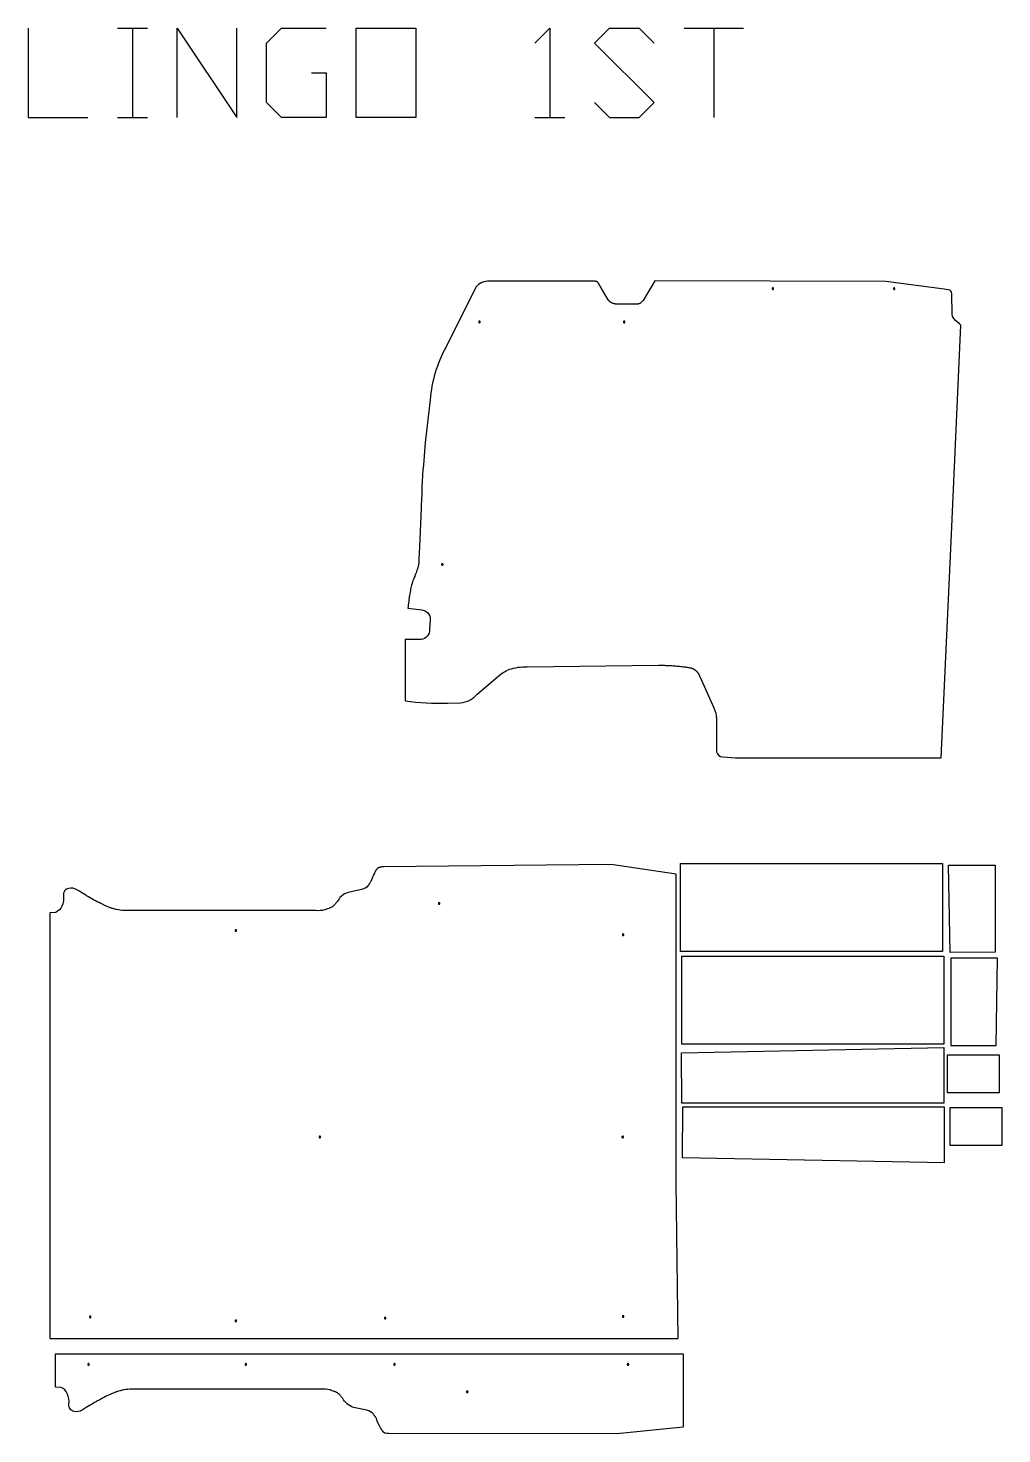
# Model space of a CAD drawing. Extents: x -2064 to 2437, y -1663 to 4851.
# Drawn here: x -52 to 2437, y 1258 to 4851 of the extents above; entities that cross this region are included whole.
import ezdxf

# ---------------------------------------------------------------- set-up
doc = ezdxf.new("R2010")
doc.units = 0
doc.layers.add('Default_Layer', color=1, linetype='CONTINUOUS')

msp = doc.modelspace()

# ---------------------------------------------------------------- linework, layer by layer
at = {"layer": 'Default_Layer'}
for points in [[(-52.3, 4851.5), (-52.3, 4622.9), (100.1, 4622.9)], [(176.3, 4851.5), (252.5, 4851.5)], [(214.4, 4851.5), (214.4, 4622.9)], [(328.7, 4622.9), (328.7, 4851.5), (481.1, 4622.9), (481.1, 4851.5)], [(671.6, 4737.2), (709.7, 4737.2), (709.7, 4622.9), (595.4, 4622.9), (557.3, 4661), (557.3, 4813.4), (595.4, 4851.5), (709.7, 4851.5)], [(1243.1, 4813.4), (1281.2, 4851.5), (1281.2, 4622.9)], [(1395.5, 4661), (1433.6, 4622.9), (1509.8, 4622.9), (1547.9, 4661), (1395.5, 4813.4), (1433.6, 4851.5), (1509.8, 4851.5), (1547.9, 4813.4)], [(1624.1, 4851.5), (1776.5, 4851.5)], [(1700.3, 4851.5), (1700.3, 4622.9)], [(176.3, 4622.9), (252.5, 4622.9)], [(1243.1, 4622.9), (1319.3, 4622.9)], [(972.9, 3351.8), (973.2, 3351.4), (973.2, 3351.1)], [(1182.8, 3214), (1188, 3215.3)], [(1600.2, 2689.7), (1600.2, 2689.6)]]:
    msp.add_lwpolyline(points, dxfattribs=at)
for points in [[(785.9, 4622.9), (785.9, 4851.5), (938.3, 4851.5), (938.3, 4622.9), (785.9, 4622.9)], [(1849.2, 4185.4), (1849.3, 4185.2), (1849.3, 4185), (1849.3, 4184.8), (1849.4, 4184.6), (1849.5, 4184.5), (1849.6, 4184.3), (1849.7, 4184.1), (1849.8, 4184), (1850, 4183.9), (1850.1, 4183.8), (1850.3, 4183.7), (1850.5, 4183.6), (1850.6, 4183.5), (1850.8, 4183.4), (1851, 4183.4), (1851.2, 4183.4), (1851.4, 4183.4), (1851.6, 4183.4), (1851.8, 4183.5), (1852, 4183.6), (1852.2, 4183.7), (1852.4, 4183.8), (1852.5, 4183.9), (1852.7, 4184), (1852.8, 4184.1), (1852.9, 4184.3), (1853, 4184.5), (1853.1, 4184.6), (1853.2, 4184.8), (1853.2, 4185), (1853.2, 4185.2), (1853.2, 4185.4), (1853.2, 4185.6), (1853.2, 4185.8), (1853.2, 4186), (1853.1, 4186.2), (1853, 4186.4), (1852.9, 4186.5), (1852.8, 4186.7), (1852.7, 4186.8), (1852.5, 4187), (1852.4, 4187.1), (1852.2, 4187.2), (1852, 4187.3), (1851.8, 4187.3), (1851.6, 4187.4), (1851.4, 4187.4), (1851.2, 4187.4), (1851, 4187.4), (1850.8, 4187.4), (1850.6, 4187.3), (1850.5, 4187.3), (1850.3, 4187.2), (1850.1, 4187.1), (1850, 4187), (1849.8, 4186.8), (1849.7, 4186.7), (1849.6, 4186.5), (1849.5, 4186.4), (1849.4, 4186.2), (1849.3, 4186), (1849.3, 4185.8), (1849.3, 4185.6), (1849.2, 4185.4)], [(2159.2, 4185.4), (2159.3, 4185.2), (2159.3, 4185), (2159.3, 4184.8), (2159.4, 4184.6), (2159.5, 4184.5), (2159.6, 4184.3), (2159.7, 4184.1), (2159.8, 4184), (2160, 4183.9), (2160.1, 4183.8), (2160.3, 4183.7), (2160.5, 4183.6), (2160.6, 4183.5), (2160.8, 4183.4), (2161, 4183.4), (2161.2, 4183.4), (2161.4, 4183.4), (2161.6, 4183.4), (2161.8, 4183.5), (2162, 4183.6), (2162.2, 4183.7), (2162.4, 4183.8), (2162.5, 4183.9), (2162.7, 4184), (2162.8, 4184.1), (2162.9, 4184.3), (2163, 4184.5), (2163.1, 4184.6), (2163.2, 4184.8), (2163.2, 4185), (2163.2, 4185.2), (2163.2, 4185.4), (2163.2, 4185.6), (2163.2, 4185.8), (2163.2, 4186), (2163.1, 4186.2), (2163, 4186.4), (2162.9, 4186.5), (2162.8, 4186.7), (2162.7, 4186.8), (2162.5, 4187), (2162.4, 4187.1), (2162.2, 4187.2), (2162, 4187.3), (2161.8, 4187.3), (2161.6, 4187.4), (2161.4, 4187.4), (2161.2, 4187.4), (2161, 4187.4), (2160.8, 4187.4), (2160.6, 4187.3), (2160.5, 4187.3), (2160.3, 4187.2), (2160.1, 4187.1), (2160, 4187), (2159.8, 4186.8), (2159.7, 4186.7), (2159.6, 4186.5), (2159.5, 4186.4), (2159.4, 4186.2), (2159.3, 4186), (2159.3, 4185.8), (2159.3, 4185.6), (2159.2, 4185.4)], [(1099.2, 4100.4), (1099.3, 4100.2), (1099.3, 4100), (1099.3, 4099.8), (1099.4, 4099.6), (1099.5, 4099.5), (1099.6, 4099.3), (1099.7, 4099.1), (1099.8, 4099), (1100, 4098.9), (1100.1, 4098.8), (1100.3, 4098.7), (1100.5, 4098.6), (1100.6, 4098.5), (1100.8, 4098.4), (1101, 4098.4), (1101.2, 4098.4), (1101.4, 4098.4), (1101.6, 4098.4), (1101.8, 4098.5), (1102, 4098.6), (1102.2, 4098.7), (1102.4, 4098.8), (1102.5, 4098.9), (1102.7, 4099), (1102.8, 4099.1), (1102.9, 4099.3), (1103, 4099.5), (1103.1, 4099.6), (1103.2, 4099.8), (1103.2, 4100), (1103.2, 4100.2), (1103.2, 4100.4), (1103.2, 4100.6), (1103.2, 4100.8), (1103.2, 4101), (1103.1, 4101.2), (1103, 4101.4), (1102.9, 4101.5), (1102.8, 4101.7), (1102.7, 4101.8), (1102.5, 4102), (1102.4, 4102.1), (1102.2, 4102.2), (1102, 4102.3), (1101.8, 4102.3), (1101.6, 4102.4), (1101.4, 4102.4), (1101.2, 4102.4), (1101, 4102.4), (1100.8, 4102.4), (1100.6, 4102.3), (1100.5, 4102.3), (1100.3, 4102.2), (1100.1, 4102.1), (1100, 4102), (1099.8, 4101.8), (1099.7, 4101.7), (1099.6, 4101.5), (1099.5, 4101.4), (1099.4, 4101.2), (1099.3, 4101), (1099.3, 4100.8), (1099.3, 4100.6), (1099.2, 4100.4)], [(1469.2, 4100.4), (1469.3, 4100.2), (1469.3, 4100), (1469.3, 4099.8), (1469.4, 4099.6), (1469.5, 4099.5), (1469.6, 4099.3), (1469.7, 4099.1), (1469.8, 4099), (1470, 4098.9), (1470.1, 4098.8), (1470.3, 4098.7), (1470.5, 4098.6), (1470.6, 4098.5), (1470.8, 4098.4), (1471, 4098.4), (1471.2, 4098.4), (1471.4, 4098.4), (1471.6, 4098.4), (1471.8, 4098.5), (1472, 4098.6), (1472.2, 4098.7), (1472.4, 4098.8), (1472.5, 4098.9), (1472.7, 4099), (1472.8, 4099.1), (1472.9, 4099.3), (1473, 4099.5), (1473.1, 4099.6), (1473.2, 4099.8), (1473.2, 4100), (1473.2, 4100.2), (1473.2, 4100.4), (1473.2, 4100.6), (1473.2, 4100.8), (1473.2, 4101), (1473.1, 4101.2), (1473, 4101.4), (1472.9, 4101.5), (1472.8, 4101.7), (1472.7, 4101.8), (1472.5, 4102), (1472.4, 4102.1), (1472.2, 4102.2), (1472, 4102.3), (1471.8, 4102.3), (1471.6, 4102.4), (1471.4, 4102.4), (1471.2, 4102.4), (1471, 4102.4), (1470.8, 4102.4), (1470.6, 4102.3), (1470.5, 4102.3), (1470.3, 4102.2), (1470.1, 4102.1), (1470, 4102), (1469.8, 4101.8), (1469.7, 4101.7), (1469.6, 4101.5), (1469.5, 4101.4), (1469.4, 4101.2), (1469.3, 4101), (1469.3, 4100.8), (1469.3, 4100.6), (1469.2, 4100.4)], [(1004.2, 3480.4), (1004.3, 3480.2), (1004.3, 3480), (1004.3, 3479.8), (1004.4, 3479.6), (1004.5, 3479.5), (1004.6, 3479.3), (1004.7, 3479.1), (1004.8, 3479), (1005, 3478.9), (1005.1, 3478.8), (1005.3, 3478.7), (1005.5, 3478.6), (1005.6, 3478.5), (1005.8, 3478.4), (1006, 3478.4), (1006.2, 3478.4), (1006.4, 3478.4), (1006.6, 3478.4), (1006.8, 3478.5), (1007, 3478.6), (1007.2, 3478.7), (1007.4, 3478.8), (1007.5, 3478.9), (1007.7, 3479), (1007.8, 3479.1), (1007.9, 3479.3), (1008, 3479.5), (1008.1, 3479.6), (1008.2, 3479.8), (1008.2, 3480), (1008.2, 3480.2), (1008.2, 3480.4), (1008.2, 3480.6), (1008.2, 3480.8), (1008.2, 3481), (1008.1, 3481.2), (1008, 3481.4), (1007.9, 3481.5), (1007.8, 3481.7), (1007.7, 3481.8), (1007.5, 3482), (1007.4, 3482.1), (1007.2, 3482.2), (1007, 3482.3), (1006.8, 3482.3), (1006.6, 3482.4), (1006.4, 3482.4), (1006.2, 3482.4), (1006, 3482.4), (1005.8, 3482.4), (1005.6, 3482.3), (1005.5, 3482.3), (1005.3, 3482.2), (1005.1, 3482.1), (1005, 3482), (1004.8, 3481.8), (1004.7, 3481.7), (1004.6, 3481.5), (1004.5, 3481.4), (1004.4, 3481.2), (1004.3, 3481), (1004.3, 3480.8), (1004.3, 3480.6), (1004.2, 3480.4)], [(1614.9, 2490.7), (1614.9, 2715.7), (2284.9, 2715.7), (2284.9, 2490.7), (1614.9, 2490.7)], [(2304.2, 2488.8), (2300.3, 2712), (2419.3, 2712), (2419.3, 2489), (2304.2, 2488.8)], [(996.5, 2613.9), (996.5, 2613.7), (996.5, 2613.5), (996.5, 2613.3), (996.6, 2613.2), (996.7, 2613), (996.8, 2612.8), (996.9, 2612.7), (997, 2612.5), (997.2, 2612.4), (997.3, 2612.3), (997.5, 2612.2), (997.7, 2612.1), (997.9, 2612), (998, 2612), (998.2, 2611.9), (998.5, 2611.9), (998.7, 2611.9), (998.9, 2612), (999, 2612), (999.2, 2612.1), (999.4, 2612.2), (999.6, 2612.3), (999.7, 2612.4), (999.9, 2612.5), (1000, 2612.7), (1000.1, 2612.8), (1000.2, 2613), (1000.3, 2613.2), (1000.4, 2613.3), (1000.4, 2613.5), (1000.4, 2613.7), (1000.5, 2613.9), (1000.4, 2614.1), (1000.4, 2614.3), (1000.4, 2614.5), (1000.3, 2614.7), (1000.2, 2614.9), (1000.1, 2615.1), (1000, 2615.2), (999.9, 2615.4), (999.7, 2615.5), (999.6, 2615.6), (999.4, 2615.7), (999.2, 2615.8), (999, 2615.8), (998.9, 2615.9), (998.7, 2615.9), (998.5, 2615.9), (998.2, 2615.9), (998, 2615.9), (997.9, 2615.8), (997.7, 2615.8), (997.5, 2615.7), (997.3, 2615.6), (997.2, 2615.5), (997, 2615.4), (996.9, 2615.2), (996.8, 2615.1), (996.7, 2614.9), (996.6, 2614.7), (996.5, 2614.5), (996.5, 2614.3), (996.5, 2614.1), (996.5, 2613.9)], [(476.5, 2544.9), (476.5, 2544.7), (476.5, 2544.5), (476.5, 2544.3), (476.6, 2544.2), (476.7, 2544), (476.8, 2543.8), (476.9, 2543.7), (477, 2543.5), (477.2, 2543.4), (477.3, 2543.3), (477.5, 2543.2), (477.7, 2543.1), (477.9, 2543), (478, 2543), (478.2, 2542.9), (478.5, 2542.9), (478.7, 2542.9), (478.9, 2543), (479, 2543), (479.2, 2543.1), (479.4, 2543.2), (479.6, 2543.3), (479.7, 2543.4), (479.9, 2543.5), (480, 2543.7), (480.1, 2543.8), (480.2, 2544), (480.3, 2544.2), (480.4, 2544.3), (480.4, 2544.5), (480.4, 2544.7), (480.5, 2544.9), (480.4, 2545.1), (480.4, 2545.3), (480.4, 2545.5), (480.3, 2545.7), (480.2, 2545.9), (480.1, 2546.1), (480, 2546.2), (479.9, 2546.4), (479.7, 2546.5), (479.6, 2546.6), (479.4, 2546.7), (479.2, 2546.8), (479, 2546.8), (478.9, 2546.9), (478.7, 2546.9), (478.5, 2546.9), (478.2, 2546.9), (478, 2546.9), (477.9, 2546.8), (477.7, 2546.8), (477.5, 2546.7), (477.3, 2546.6), (477.2, 2546.5), (477, 2546.4), (476.9, 2546.2), (476.8, 2546.1), (476.7, 2545.9), (476.6, 2545.7), (476.5, 2545.5), (476.5, 2545.3), (476.5, 2545.1), (476.5, 2544.9)], [(1466.5, 2533.9), (1466.5, 2533.7), (1466.5, 2533.5), (1466.5, 2533.3), (1466.6, 2533.2), (1466.7, 2533), (1466.8, 2532.8), (1466.9, 2532.7), (1467, 2532.5), (1467.2, 2532.4), (1467.3, 2532.3), (1467.5, 2532.2), (1467.7, 2532.1), (1467.9, 2532), (1468, 2532), (1468.2, 2531.9), (1468.5, 2531.9), (1468.7, 2531.9), (1468.9, 2532), (1469, 2532), (1469.2, 2532.1), (1469.4, 2532.2), (1469.6, 2532.3), (1469.7, 2532.4), (1469.9, 2532.5), (1470, 2532.7), (1470.1, 2532.8), (1470.2, 2533), (1470.3, 2533.2), (1470.4, 2533.3), (1470.4, 2533.5), (1470.4, 2533.7), (1470.5, 2533.9), (1470.4, 2534.1), (1470.4, 2534.3), (1470.4, 2534.5), (1470.3, 2534.7), (1470.2, 2534.9), (1470.1, 2535.1), (1470, 2535.2), (1469.9, 2535.4), (1469.7, 2535.5), (1469.6, 2535.6), (1469.4, 2535.7), (1469.2, 2535.8), (1469, 2535.8), (1468.9, 2535.9), (1468.7, 2535.9), (1468.5, 2535.9), (1468.2, 2535.9), (1468, 2535.9), (1467.9, 2535.8), (1467.7, 2535.8), (1467.5, 2535.7), (1467.3, 2535.6), (1467.2, 2535.5), (1467, 2535.4), (1466.9, 2535.2), (1466.8, 2535.1), (1466.7, 2534.9), (1466.6, 2534.7), (1466.5, 2534.5), (1466.5, 2534.3), (1466.5, 2534.1), (1466.5, 2533.9)], [(1618.4, 2254.3), (1618.4, 2479.3), (2288.4, 2479.3), (2288.4, 2254.3), (1618.4, 2254.3)], [(2421.6, 2250.8), (2425.5, 2473.9), (2306.5, 2473.9), (2306.5, 2250.9), (2421.6, 2250.8)], [(1618.4, 2103.3), (1618.1, 2232.3), (2288.4, 2245.3), (2288.4, 2103.3), (1618.4, 2103.3)], [(2297.6, 2130.1), (2297.6, 2227.1), (2429.6, 2227.1), (2429.6, 2130.1), (2297.6, 2130.1)], [(1619.9, 2093.5), (1619.7, 1964.5), (2289.9, 1951.5), (2289.9, 2093.5), (1619.9, 2093.5)], [(2304.5, 1995.5), (2304.5, 2092.5), (2436.5, 2092.5), (2436.5, 1995.5), (2304.5, 1995.5)], [(691.5, 2016.9), (691.5, 2016.7), (691.5, 2016.5), (691.5, 2016.3), (691.6, 2016.2), (691.7, 2016), (691.8, 2015.8), (691.9, 2015.7), (692, 2015.5), (692.2, 2015.4), (692.3, 2015.3), (692.5, 2015.2), (692.7, 2015.1), (692.9, 2015), (693, 2015), (693.2, 2014.9), (693.5, 2014.9), (693.7, 2014.9), (693.9, 2015), (694, 2015), (694.2, 2015.1), (694.4, 2015.2), (694.6, 2015.3), (694.7, 2015.4), (694.9, 2015.5), (695, 2015.7), (695.1, 2015.8), (695.2, 2016), (695.3, 2016.2), (695.4, 2016.3), (695.4, 2016.5), (695.4, 2016.7), (695.5, 2016.9), (695.4, 2017.1), (695.4, 2017.3), (695.4, 2017.5), (695.3, 2017.7), (695.2, 2017.9), (695.1, 2018.1), (695, 2018.2), (694.9, 2018.4), (694.7, 2018.5), (694.6, 2018.6), (694.4, 2018.7), (694.2, 2018.8), (694, 2018.8), (693.9, 2018.9), (693.7, 2018.9), (693.5, 2018.9), (693.2, 2018.9), (693, 2018.9), (692.9, 2018.8), (692.7, 2018.8), (692.5, 2018.7), (692.3, 2018.6), (692.2, 2018.5), (692, 2018.4), (691.9, 2018.2), (691.8, 2018.1), (691.7, 2017.9), (691.6, 2017.7), (691.5, 2017.5), (691.5, 2017.3), (691.5, 2017.1), (691.5, 2016.9)], [(1465.5, 2016.9), (1465.5, 2016.7), (1465.5, 2016.5), (1465.5, 2016.3), (1465.6, 2016.2), (1465.7, 2016), (1465.8, 2015.8), (1465.9, 2015.7), (1466, 2015.5), (1466.2, 2015.4), (1466.3, 2015.3), (1466.5, 2015.2), (1466.7, 2015.1), (1466.9, 2015), (1467, 2015), (1467.2, 2014.9), (1467.5, 2014.9), (1467.7, 2014.9), (1467.9, 2015), (1468, 2015), (1468.2, 2015.1), (1468.4, 2015.2), (1468.6, 2015.3), (1468.7, 2015.4), (1468.9, 2015.5), (1469, 2015.7), (1469.1, 2015.8), (1469.2, 2016), (1469.3, 2016.2), (1469.4, 2016.3), (1469.4, 2016.5), (1469.4, 2016.7), (1469.5, 2016.9), (1469.4, 2017.1), (1469.4, 2017.3), (1469.4, 2017.5), (1469.3, 2017.7), (1469.2, 2017.9), (1469.1, 2018.1), (1469, 2018.2), (1468.9, 2018.4), (1468.7, 2018.5), (1468.6, 2018.6), (1468.4, 2018.7), (1468.2, 2018.8), (1468, 2018.8), (1467.9, 2018.9), (1467.7, 2018.9), (1467.5, 2018.9), (1467.2, 2018.9), (1467, 2018.9), (1466.9, 2018.8), (1466.7, 2018.8), (1466.5, 2018.7), (1466.3, 2018.6), (1466.2, 2018.5), (1466, 2018.4), (1465.9, 2018.2), (1465.8, 2018.1), (1465.7, 2017.9), (1465.6, 2017.7), (1465.5, 2017.5), (1465.5, 2017.3), (1465.5, 2017.1), (1465.5, 2016.9)], [(104.5, 1556.9), (104.5, 1556.7), (104.5, 1556.5), (104.5, 1556.3), (104.6, 1556.2), (104.7, 1556), (104.8, 1555.8), (104.9, 1555.7), (105, 1555.5), (105.2, 1555.4), (105.3, 1555.3), (105.5, 1555.2), (105.7, 1555.1), (105.9, 1555), (106, 1555), (106.2, 1554.9), (106.5, 1554.9), (106.7, 1554.9), (106.9, 1555), (107, 1555), (107.2, 1555.1), (107.4, 1555.2), (107.6, 1555.3), (107.7, 1555.4), (107.9, 1555.5), (108, 1555.7), (108.1, 1555.8), (108.2, 1556), (108.3, 1556.2), (108.4, 1556.3), (108.4, 1556.5), (108.4, 1556.7), (108.5, 1556.9), (108.4, 1557.1), (108.4, 1557.3), (108.4, 1557.5), (108.3, 1557.7), (108.2, 1557.9), (108.1, 1558.1), (108, 1558.2), (107.9, 1558.4), (107.7, 1558.5), (107.6, 1558.6), (107.4, 1558.7), (107.2, 1558.8), (107, 1558.8), (106.9, 1558.9), (106.7, 1558.9), (106.5, 1558.9), (106.2, 1558.9), (106, 1558.9), (105.9, 1558.8), (105.7, 1558.8), (105.5, 1558.7), (105.3, 1558.6), (105.2, 1558.5), (105, 1558.4), (104.9, 1558.2), (104.8, 1558.1), (104.7, 1557.9), (104.6, 1557.7), (104.5, 1557.5), (104.5, 1557.3), (104.5, 1557.1), (104.5, 1556.9)], [(476.5, 1546.9), (476.5, 1546.7), (476.5, 1546.5), (476.5, 1546.3), (476.6, 1546.2), (476.7, 1546), (476.8, 1545.8), (476.9, 1545.7), (477, 1545.5), (477.2, 1545.4), (477.3, 1545.3), (477.5, 1545.2), (477.7, 1545.1), (477.9, 1545), (478, 1545), (478.2, 1544.9), (478.5, 1544.9), (478.7, 1544.9), (478.9, 1545), (479, 1545), (479.2, 1545.1), (479.4, 1545.2), (479.6, 1545.3), (479.7, 1545.4), (479.9, 1545.5), (480, 1545.7), (480.1, 1545.8), (480.2, 1546), (480.3, 1546.2), (480.4, 1546.3), (480.4, 1546.5), (480.4, 1546.7), (480.5, 1546.9), (480.4, 1547.1), (480.4, 1547.3), (480.4, 1547.5), (480.3, 1547.7), (480.2, 1547.9), (480.1, 1548.1), (480, 1548.2), (479.9, 1548.4), (479.7, 1548.5), (479.6, 1548.6), (479.4, 1548.7), (479.2, 1548.8), (479, 1548.8), (478.9, 1548.9), (478.7, 1548.9), (478.5, 1548.9), (478.2, 1548.9), (478, 1548.9), (477.9, 1548.8), (477.7, 1548.8), (477.5, 1548.7), (477.3, 1548.6), (477.2, 1548.5), (477, 1548.4), (476.9, 1548.2), (476.8, 1548.1), (476.7, 1547.9), (476.6, 1547.7), (476.5, 1547.5), (476.5, 1547.3), (476.5, 1547.1), (476.5, 1546.9)], [(858.5, 1553.9), (858.5, 1553.7), (858.5, 1553.5), (858.5, 1553.3), (858.6, 1553.2), (858.7, 1553), (858.8, 1552.8), (858.9, 1552.7), (859, 1552.5), (859.2, 1552.4), (859.3, 1552.3), (859.5, 1552.2), (859.7, 1552.1), (859.9, 1552), (860, 1552), (860.2, 1551.9), (860.5, 1551.9), (860.7, 1551.9), (860.9, 1552), (861, 1552), (861.2, 1552.1), (861.4, 1552.2), (861.6, 1552.3), (861.7, 1552.4), (861.9, 1552.5), (862, 1552.7), (862.1, 1552.8), (862.2, 1553), (862.3, 1553.2), (862.4, 1553.3), (862.4, 1553.5), (862.4, 1553.7), (862.5, 1553.9), (862.4, 1554.1), (862.4, 1554.3), (862.4, 1554.5), (862.3, 1554.7), (862.2, 1554.9), (862.1, 1555.1), (862, 1555.2), (861.9, 1555.4), (861.7, 1555.5), (861.6, 1555.6), (861.4, 1555.7), (861.2, 1555.8), (861, 1555.8), (860.9, 1555.9), (860.7, 1555.9), (860.5, 1555.9), (860.2, 1555.9), (860, 1555.9), (859.9, 1555.8), (859.7, 1555.8), (859.5, 1555.7), (859.3, 1555.6), (859.2, 1555.5), (859, 1555.4), (858.9, 1555.2), (858.8, 1555.1), (858.7, 1554.9), (858.6, 1554.7), (858.5, 1554.5), (858.5, 1554.3), (858.5, 1554.1), (858.5, 1553.9)], [(1466.5, 1557.9), (1466.5, 1557.7), (1466.5, 1557.5), (1466.5, 1557.3), (1466.6, 1557.2), (1466.7, 1557), (1466.8, 1556.8), (1466.9, 1556.7), (1467, 1556.5), (1467.2, 1556.4), (1467.3, 1556.3), (1467.5, 1556.2), (1467.7, 1556.1), (1467.9, 1556), (1468, 1556), (1468.2, 1555.9), (1468.5, 1555.9), (1468.7, 1555.9), (1468.9, 1556), (1469, 1556), (1469.2, 1556.1), (1469.4, 1556.2), (1469.6, 1556.3), (1469.7, 1556.4), (1469.9, 1556.5), (1470, 1556.7), (1470.1, 1556.8), (1470.2, 1557), (1470.3, 1557.2), (1470.4, 1557.3), (1470.4, 1557.5), (1470.4, 1557.7), (1470.5, 1557.9), (1470.4, 1558.1), (1470.4, 1558.3), (1470.4, 1558.5), (1470.3, 1558.7), (1470.2, 1558.9), (1470.1, 1559.1), (1470, 1559.2), (1469.9, 1559.4), (1469.7, 1559.5), (1469.6, 1559.6), (1469.4, 1559.7), (1469.2, 1559.8), (1469, 1559.8), (1468.9, 1559.9), (1468.7, 1559.9), (1468.5, 1559.9), (1468.2, 1559.9), (1468, 1559.9), (1467.9, 1559.8), (1467.7, 1559.8), (1467.5, 1559.7), (1467.3, 1559.6), (1467.2, 1559.5), (1467, 1559.4), (1466.9, 1559.2), (1466.8, 1559.1), (1466.7, 1558.9), (1466.6, 1558.7), (1466.5, 1558.5), (1466.5, 1558.3), (1466.5, 1558.1), (1466.5, 1557.9)], [(104.1, 1435.6), (104.1, 1435.9), (104, 1436.1), (104, 1436.2), (103.9, 1436.4), (103.8, 1436.6), (103.7, 1436.8), (103.6, 1436.9), (103.5, 1437.1), (103.3, 1437.2), (103.2, 1437.3), (103, 1437.4), (102.8, 1437.5), (102.7, 1437.6), (102.5, 1437.6), (102.3, 1437.6), (102.1, 1437.6), (101.9, 1437.6), (101.7, 1437.6), (101.5, 1437.6), (101.3, 1437.5), (101.1, 1437.4), (100.9, 1437.3), (100.8, 1437.2), (100.7, 1437.1), (100.5, 1436.9), (100.4, 1436.8), (100.3, 1436.6), (100.2, 1436.4), (100.2, 1436.2), (100.1, 1436.1), (100.1, 1435.9), (100.1, 1435.6), (100.1, 1435.4), (100.1, 1435.2), (100.2, 1435.1), (100.2, 1434.9), (100.3, 1434.7), (100.4, 1434.5), (100.5, 1434.4), (100.7, 1434.2), (100.8, 1434.1), (100.9, 1434), (101.1, 1433.9), (101.3, 1433.8), (101.5, 1433.7), (101.7, 1433.7), (101.9, 1433.7), (102.1, 1433.6), (102.3, 1433.7), (102.5, 1433.7), (102.7, 1433.7), (102.8, 1433.8), (103, 1433.9), (103.2, 1434), (103.3, 1434.1), (103.5, 1434.2), (103.6, 1434.4), (103.7, 1434.5), (103.8, 1434.7), (103.9, 1434.9), (104, 1435.1), (104, 1435.2), (104.1, 1435.4), (104.1, 1435.6)], [(506.1, 1435.6), (506.1, 1435.9), (506, 1436.1), (506, 1436.2), (505.9, 1436.4), (505.8, 1436.6), (505.7, 1436.8), (505.6, 1436.9), (505.5, 1437.1), (505.3, 1437.2), (505.2, 1437.3), (505, 1437.4), (504.8, 1437.5), (504.7, 1437.6), (504.5, 1437.6), (504.3, 1437.6), (504.1, 1437.6), (503.9, 1437.6), (503.7, 1437.6), (503.5, 1437.6), (503.3, 1437.5), (503.1, 1437.4), (502.9, 1437.3), (502.8, 1437.2), (502.7, 1437.1), (502.5, 1436.9), (502.4, 1436.8), (502.3, 1436.6), (502.2, 1436.4), (502.2, 1436.2), (502.1, 1436.1), (502.1, 1435.9), (502.1, 1435.6), (502.1, 1435.4), (502.1, 1435.2), (502.2, 1435.1), (502.2, 1434.9), (502.3, 1434.7), (502.4, 1434.5), (502.5, 1434.4), (502.7, 1434.2), (502.8, 1434.1), (502.9, 1434), (503.1, 1433.9), (503.3, 1433.8), (503.5, 1433.7), (503.7, 1433.7), (503.9, 1433.7), (504.1, 1433.6), (504.3, 1433.7), (504.5, 1433.7), (504.7, 1433.7), (504.8, 1433.8), (505, 1433.9), (505.2, 1434), (505.3, 1434.1), (505.5, 1434.2), (505.6, 1434.4), (505.7, 1434.5), (505.8, 1434.7), (505.9, 1434.9), (506, 1435.1), (506, 1435.2), (506.1, 1435.4), (506.1, 1435.6)], [(886.1, 1435.6), (886.1, 1435.9), (886, 1436.1), (886, 1436.2), (885.9, 1436.4), (885.8, 1436.6), (885.7, 1436.8), (885.6, 1436.9), (885.5, 1437.1), (885.3, 1437.2), (885.2, 1437.3), (885, 1437.4), (884.8, 1437.5), (884.7, 1437.6), (884.5, 1437.6), (884.3, 1437.6), (884.1, 1437.6), (883.9, 1437.6), (883.7, 1437.6), (883.5, 1437.6), (883.3, 1437.5), (883.1, 1437.4), (882.9, 1437.3), (882.8, 1437.2), (882.7, 1437.1), (882.5, 1436.9), (882.4, 1436.8), (882.3, 1436.6), (882.2, 1436.4), (882.2, 1436.2), (882.1, 1436.1), (882.1, 1435.9), (882.1, 1435.6), (882.1, 1435.4), (882.1, 1435.2), (882.2, 1435.1), (882.2, 1434.9), (882.3, 1434.7), (882.4, 1434.5), (882.5, 1434.4), (882.7, 1434.2), (882.8, 1434.1), (882.9, 1434), (883.1, 1433.9), (883.3, 1433.8), (883.5, 1433.7), (883.7, 1433.7), (883.9, 1433.7), (884.1, 1433.6), (884.3, 1433.7), (884.5, 1433.7), (884.7, 1433.7), (884.8, 1433.8), (885, 1433.9), (885.2, 1434), (885.3, 1434.1), (885.5, 1434.2), (885.6, 1434.4), (885.7, 1434.5), (885.8, 1434.7), (885.9, 1434.9), (886, 1435.1), (886, 1435.2), (886.1, 1435.4), (886.1, 1435.6)], [(1483.1, 1435.6), (1483.1, 1435.9), (1483, 1436.1), (1483, 1436.2), (1482.9, 1436.4), (1482.8, 1436.6), (1482.7, 1436.8), (1482.6, 1436.9), (1482.5, 1437.1), (1482.3, 1437.2), (1482.2, 1437.3), (1482, 1437.4), (1481.8, 1437.5), (1481.7, 1437.6), (1481.5, 1437.6), (1481.3, 1437.6), (1481.1, 1437.6), (1480.9, 1437.6), (1480.7, 1437.6), (1480.5, 1437.6), (1480.3, 1437.5), (1480.1, 1437.4), (1479.9, 1437.3), (1479.8, 1437.2), (1479.7, 1437.1), (1479.5, 1436.9), (1479.4, 1436.8), (1479.3, 1436.6), (1479.2, 1436.4), (1479.2, 1436.2), (1479.1, 1436.1), (1479.1, 1435.9), (1479.1, 1435.6), (1479.1, 1435.4), (1479.1, 1435.2), (1479.2, 1435.1), (1479.2, 1434.9), (1479.3, 1434.7), (1479.4, 1434.5), (1479.5, 1434.4), (1479.7, 1434.2), (1479.8, 1434.1), (1479.9, 1434), (1480.1, 1433.9), (1480.3, 1433.8), (1480.5, 1433.7), (1480.7, 1433.7), (1480.9, 1433.7), (1481.1, 1433.6), (1481.3, 1433.7), (1481.5, 1433.7), (1481.7, 1433.7), (1481.8, 1433.8), (1482, 1433.9), (1482.2, 1434), (1482.3, 1434.1), (1482.5, 1434.2), (1482.6, 1434.4), (1482.7, 1434.5), (1482.8, 1434.7), (1482.9, 1434.9), (1483, 1435.1), (1483, 1435.2), (1483.1, 1435.4), (1483.1, 1435.6)], [(1072.1, 1365.6), (1072.1, 1365.9), (1072, 1366.1), (1072, 1366.2), (1071.9, 1366.4), (1071.8, 1366.6), (1071.7, 1366.8), (1071.6, 1366.9), (1071.5, 1367.1), (1071.3, 1367.2), (1071.2, 1367.3), (1071, 1367.4), (1070.8, 1367.5), (1070.7, 1367.6), (1070.5, 1367.6), (1070.3, 1367.6), (1070.1, 1367.6), (1069.9, 1367.6), (1069.7, 1367.6), (1069.5, 1367.6), (1069.3, 1367.5), (1069.1, 1367.4), (1068.9, 1367.3), (1068.8, 1367.2), (1068.7, 1367.1), (1068.5, 1366.9), (1068.4, 1366.8), (1068.3, 1366.6), (1068.2, 1366.4), (1068.2, 1366.2), (1068.1, 1366.1), (1068.1, 1365.9), (1068.1, 1365.6), (1068.1, 1365.4), (1068.1, 1365.2), (1068.2, 1365.1), (1068.2, 1364.9), (1068.3, 1364.7), (1068.4, 1364.5), (1068.5, 1364.4), (1068.7, 1364.2), (1068.8, 1364.1), (1068.9, 1364), (1069.1, 1363.9), (1069.3, 1363.8), (1069.5, 1363.7), (1069.7, 1363.7), (1069.9, 1363.7), (1070.1, 1363.6), (1070.3, 1363.7), (1070.5, 1363.7), (1070.7, 1363.7), (1070.8, 1363.8), (1071, 1363.9), (1071.2, 1364), (1071.3, 1364.1), (1071.5, 1364.2), (1071.6, 1364.4), (1071.7, 1364.5), (1071.8, 1364.7), (1071.9, 1364.9), (1072, 1365.1), (1072, 1365.2), (1072.1, 1365.4), (1072.1, 1365.6)]]:
    msp.add_lwpolyline(points, close=True, dxfattribs=at)
for points in [[(975.1, 3901.3), (962.9, 3792.2), (962, 3780.8), (960.9, 3769.2), (958.9, 3745.9), (957.9, 3734.5), (956.9, 3723.3), (956.5, 3717.9), (956.1, 3712.6), (955.8, 3707.5), (955.4, 3702.5), (955.1, 3697.6), (954.9, 3692.7), (954.6, 3687.8), (954.4, 3682.9), (954, 3673.1), (953.6, 3663.3), (952.9, 3643.8), (952.6, 3634), (952.2, 3624.2), (948, 3525.3), (946.5, 3494.2), (946.5, 3493.1), (946.4, 3492.1), (946.3, 3489.9), (946.2, 3487.8), (946.1, 3485.7), (946, 3483.6), (945.9, 3482.5), (945.8, 3481.4), (945.6, 3480.4), (945.5, 3479.3), (945.3, 3478.2), (945, 3477.2), (944.7, 3476.1), (944.4, 3474.9), (944, 3473.6), (943.6, 3472.2), (942.6, 3469.2), (941.5, 3466), (939.1, 3459.3), (937.9, 3456), (936.9, 3452.9), (936.3, 3451.5), (935.8, 3450.1), (934.6, 3447.4), (933.5, 3444.6), (932.4, 3441.9), (931.8, 3440.5), (931.3, 3439.1), (930.7, 3437.7), (930.2, 3436.3), (929.8, 3434.9), (929.3, 3433.4), (928.9, 3432), (928.5, 3430.5), (927.7, 3427.4), (927, 3424.1), (926.2, 3420.6), (925.4, 3416.9), (924.6, 3413.1), (923.9, 3409.3), (923.2, 3405.5), (922.6, 3401.8), (922.3, 3400), (922, 3398.1), (921.4, 3394.2), (920.9, 3390.1), (920.4, 3386), (919.4, 3377.5), (919, 3373.3), (918.5, 3369.1), (953.7, 3364.2, -0.264081), (972.9, 3351.8, -0.008391), (973.2, 3351.1, -0.124257), (975.5, 3340), (973.8, 3314.1, -0.395927), (951.9, 3288.9), (911.2, 3288.9), (911.2, 3131.8, 0.044878), (1019.4, 3126.2), (1052.9, 3126.6, 0.186817), (1095.5, 3148.7), (1152.7, 3197.4, -0.104464), (1182.8, 3214, -0.010028), (1188, 3215.3, -0.045916), (1212.3, 3218.6), (1223.2, 3218.6), (1559.3, 3222.8), (1562, 3222.8), (1564.9, 3222.9), (1567.9, 3222.8), (1570.9, 3222.8), (1574, 3222.7), (1577.2, 3222.6), (1580.4, 3222.5), (1583.7, 3222.4), (1587, 3222.2), (1590.3, 3222), (1593.6, 3221.8), (1596.9, 3221.6), (1600.1, 3221.3), (1603.4, 3221), (1606.6, 3220.8), (1609.8, 3220.5), (1612.9, 3220.2), (1616, 3219.8), (1618.9, 3219.5), (1621.8, 3219.2), (1624.6, 3218.8), (1627.3, 3218.5), (1629.8, 3218.1), (1632.2, 3217.7), (1634.5, 3217.3), (1636.6, 3216.9), (1638.6, 3216.6), (1640.4, 3216.2), (1642, 3215.8), (1643.4, 3215.4), (1644, 3215.2), (1644.5, 3215), (1645.1, 3214.8), (1645.5, 3214.6), (1646.3, 3214.2), (1647.2, 3213.8), (1648, 3213.4), (1648.8, 3213), (1649.5, 3212.5), (1650.3, 3212.1), (1651, 3211.6), (1651.8, 3211.1), (1652.5, 3210.5), (1653.2, 3210), (1653.9, 3209.4), (1654.6, 3208.8), (1655.2, 3208.2), (1655.9, 3207.6), (1656.5, 3207), (1657.1, 3206.4), (1657.7, 3205.7), (1658.3, 3205), (1658.9, 3204.4), (1659.4, 3203.7), (1660, 3202.9), (1660.5, 3202.2), (1661, 3201.5), (1661.4, 3200.7), (1661.9, 3199.9), (1662.3, 3199.2), (1662.7, 3198.4), (1663.1, 3197.5), (1663.5, 3196.7), (1663.8, 3195.9), (1664.1, 3195), (1664.4, 3194.2), (1700.1, 3113.8, -0.098871), (1707.2, 3086.2), (1707.2, 3001.3, 0.310252), (1723, 2988.5), (1756.1, 2986.1), (2281.5, 2986.1), (2306.7, 3539.3), (2332, 4092.5), (2327.9, 4095.6), (2317.7, 4104, -0.240906), (2309.4, 4127.4), (2308.5, 4163.6), (2308.5, 4172.9, 0.375902), (2299.9, 4182.8), (2289.1, 4184.3), (2139.6, 4203.5), (1844.6, 4204.7), (1549.6, 4205.8), (1519.4, 4155.3), (1518.7, 4154.5), (1517.9, 4153.6), (1516.4, 4151.9), (1515.7, 4151.1), (1514.9, 4150.4), (1514.6, 4150), (1514.2, 4149.7), (1513.8, 4149.4), (1513.5, 4149.1), (1513.1, 4148.8), (1512.7, 4148.6), (1512.3, 4148.4), (1511.9, 4148.2), (1511.1, 4147.8), (1510.3, 4147.4), (1508.6, 4146.7), (1507.7, 4146.4), (1506.9, 4146), (1450.3, 4146), (1449.3, 4146.2), (1448.3, 4146.4), (1446.3, 4146.8), (1445.2, 4147.1), (1444.2, 4147.3), (1443.2, 4147.6), (1442.8, 4147.8), (1442.3, 4147.9), (1441.3, 4148.3), (1440.3, 4148.7), (1439.2, 4149.2), (1438.2, 4149.7), (1437.2, 4150.2), (1436.3, 4150.8), (1435.5, 4151.3), (1435.1, 4151.6), (1434.7, 4151.9), (1434.4, 4152.1), (1434.1, 4152.4), (1433.8, 4152.8), (1433.5, 4153.1), (1432.9, 4153.8), (1432.4, 4154.5), (1431.3, 4155.9), (1430.8, 4156.6), (1430.2, 4157.3), (1406, 4197.9), (1405.6, 4198.6), (1405.2, 4199.3), (1404.5, 4200.7), (1404.1, 4201.3), (1403.9, 4201.6), (1403.7, 4201.9), (1403.4, 4202.2), (1403.2, 4202.5), (1402.9, 4202.7), (1402.7, 4203), (1402.4, 4203.1), (1402.1, 4203.3), (1401.7, 4203.4), (1401.4, 4203.6), (1401.1, 4203.7), (1400.7, 4203.8), (1400, 4203.9), (1399.3, 4204), (1398.6, 4204.1), (1397.9, 4204.2), (1397.2, 4204.4), (1127.2, 4204.4, 0.24237), (1091.6, 4189.1), (1015.2, 4035.1, 0.104514), (975.1, 3901.3)], [(1604.1, 2689.1), (1438.3, 2713.2), (857.1, 2707.5), (855.3, 2707.5), (854.1, 2707.5), (852.9, 2707.5), (851.8, 2707.4), (850.6, 2707.3), (849.4, 2707.1), (848.3, 2706.9), (847.1, 2706.6), (846, 2706.2), (845.4, 2706), (844.9, 2705.8), (844.4, 2705.6), (843.9, 2705.4), (843.3, 2705.1), (842.8, 2704.9), (842.4, 2704.6), (841.9, 2704.3), (841.4, 2704), (841, 2703.7), (840.6, 2703.4), (840.2, 2703.1), (839.8, 2702.7), (839.4, 2702.3), (839.1, 2702), (838.7, 2701.6), (838.1, 2700.8), (837.5, 2699.9), (837, 2699.1), (836.4, 2698.2), (835.9, 2697.4), (835.4, 2696.5), (834.9, 2695.6), (834.4, 2694.7), (833.5, 2692.9), (832.6, 2691), (830.8, 2687.3), (830.4, 2686.4), (829.9, 2685.4), (829.5, 2684.3), (829, 2683.2), (828.1, 2681), (827.2, 2678.7), (826.3, 2676.4), (825.5, 2674.3), (825.1, 2673.3), (824.7, 2672.4), (824.3, 2671.5), (823.9, 2670.7), (823.5, 2670), (823.1, 2669.3), (822.3, 2667.8), (821.4, 2666.4), (820.5, 2665), (818.6, 2662.2), (817.7, 2660.9), (816.8, 2659.5, -0.168236), (799.6, 2649.5), (765.8, 2642.1, 0.108561), (748.7, 2632.7), (747.4, 2631.6, 0.084243), (738.2, 2619.4), (737.4, 2618.5), (736.6, 2617.6), (735.8, 2616.7), (735.1, 2615.8), (733.6, 2614), (732.1, 2612.1), (731.3, 2611.2), (730.6, 2610.3), (729.8, 2609.4), (728.9, 2608.6), (728.1, 2607.8), (727.2, 2607), (726.3, 2606.3), (725.9, 2605.9), (725.4, 2605.6), (724.9, 2605.2), (724.4, 2604.9), (723.3, 2604.3), (722.2, 2603.7), (721.1, 2603.2), (719.9, 2602.7), (718.7, 2602.2), (717.5, 2601.7), (716.3, 2601.2), (713.7, 2600.4), (711.2, 2599.5), (709.9, 2599), (708.7, 2598.6), (707.4, 2598.1), (706.2, 2597.6, -0.08351), (681.8, 2595.5), (217.2, 2595.5), (194.1, 2595.5, -0.033818), (172.6, 2598.5), (170.9, 2599), (169.3, 2599.5), (165.9, 2600.4), (164.3, 2600.9), (162.6, 2601.4), (160.9, 2601.9), (159.3, 2602.4), (157.5, 2603.1), (155.7, 2603.8), (153.7, 2604.5), (151.6, 2605.4), (149.5, 2606.2), (147.3, 2607.1), (145.2, 2608), (143.2, 2608.9), (140.8, 2610.1), (137.5, 2611.7), (133.5, 2613.7), (129.1, 2616), (124.4, 2618.4), (119.7, 2620.9), (115.1, 2623.3), (110.9, 2625.7), (108.8, 2626.8), (106.7, 2628), (102.1, 2630.7), (97.3, 2633.5), (92.4, 2636.5), (82.1, 2642.8), (77.1, 2645.8), (72.1, 2648.8, 0.209241), (51.3, 2652.5, 0.420591), (38.3, 2634.3, -0.124182), (34, 2606.7, -0.174846), (18.3, 2591.1), (3.6, 2590.2), (3.5, 2047.2), (3.5, 1501.9), (540.6, 1501.9), (1074.6, 1501.9), (1608.9, 1501.9), (1604.2, 1901), (1604.2, 2297.3), (1604.1, 2689.1)], [(17.4, 1462.6), (1622.1, 1462.6), (1622.1, 1275.2), (1452.4, 1258), (869.1, 1258.6, -0.266797), (852.5, 1266.3), (851.5, 1268), (850.5, 1269.8), (848.5, 1273.3), (847.5, 1275.1), (846.5, 1276.9), (845.5, 1278.7), (844.6, 1280.5), (844.2, 1281.4), (843.7, 1282.4), (843.3, 1283.5), (842.8, 1284.6), (841.9, 1286.9), (841, 1289.1), (840.2, 1291.4), (839.3, 1293.5), (838.9, 1294.5), (838.5, 1295.4), (838.1, 1296.3), (837.7, 1297.1), (837.3, 1297.8), (836.9, 1298.6), (836.1, 1300), (835.2, 1301.4), (834.3, 1302.8), (832.4, 1305.6), (831.5, 1307), (830.6, 1308.4, 0.168236), (813.4, 1318.3), (779.6, 1325.7, -0.108561), (762.5, 1335.1), (761.2, 1336.3, -0.084243), (752, 1348.4), (751.2, 1349.3), (750.4, 1350.2), (749.6, 1351.1), (748.9, 1352), (747.4, 1353.9), (745.9, 1355.7), (745.1, 1356.6), (744.4, 1357.5), (743.6, 1358.4), (742.8, 1359.2), (741.9, 1360), (741, 1360.8), (740.1, 1361.6), (739.7, 1361.9), (739.2, 1362.2), (738.7, 1362.6), (738.2, 1362.9), (737.1, 1363.5), (736, 1364.1), (734.9, 1364.6), (733.7, 1365.2), (732.5, 1365.6), (731.3, 1366.1), (730.1, 1366.6), (727.5, 1367.5), (725, 1368.3), (723.7, 1368.8), (722.5, 1369.2), (721.2, 1369.7), (720, 1370.2, 0.08351), (695.6, 1372.3), (231, 1372.3), (207.9, 1372.3, 0.033818), (186.4, 1369.3), (184.8, 1368.8), (183.1, 1368.4), (179.7, 1367.4), (178.1, 1366.9), (176.4, 1366.4), (174.7, 1365.9), (173.1, 1365.4), (171.4, 1364.8), (169.5, 1364.1), (167.5, 1363.3), (165.4, 1362.5), (163.3, 1361.6), (161.1, 1360.7), (159.1, 1359.8), (157, 1358.9), (154.6, 1357.7), (151.3, 1356.1), (147.3, 1354.1), (142.9, 1351.8), (138.2, 1349.4), (133.5, 1346.9), (128.9, 1344.5), (124.7, 1342.2), (122.6, 1341), (120.5, 1339.8), (116, 1337.1), (111.2, 1334.3), (106.2, 1331.3), (95.9, 1325.1), (90.9, 1322), (85.9, 1319, -0.209241), (65.1, 1315.3, -0.420591), (52.1, 1333.5, 0.124182), (47.8, 1361.1, 0.174846), (32.1, 1376.7), (17.4, 1377.7), (17.4, 1462), (17.4, 1462.6)]]:
    msp.add_lwpolyline(points, format="xyb", close=True, dxfattribs=at)

doc.saveas('drawing.dxf')
